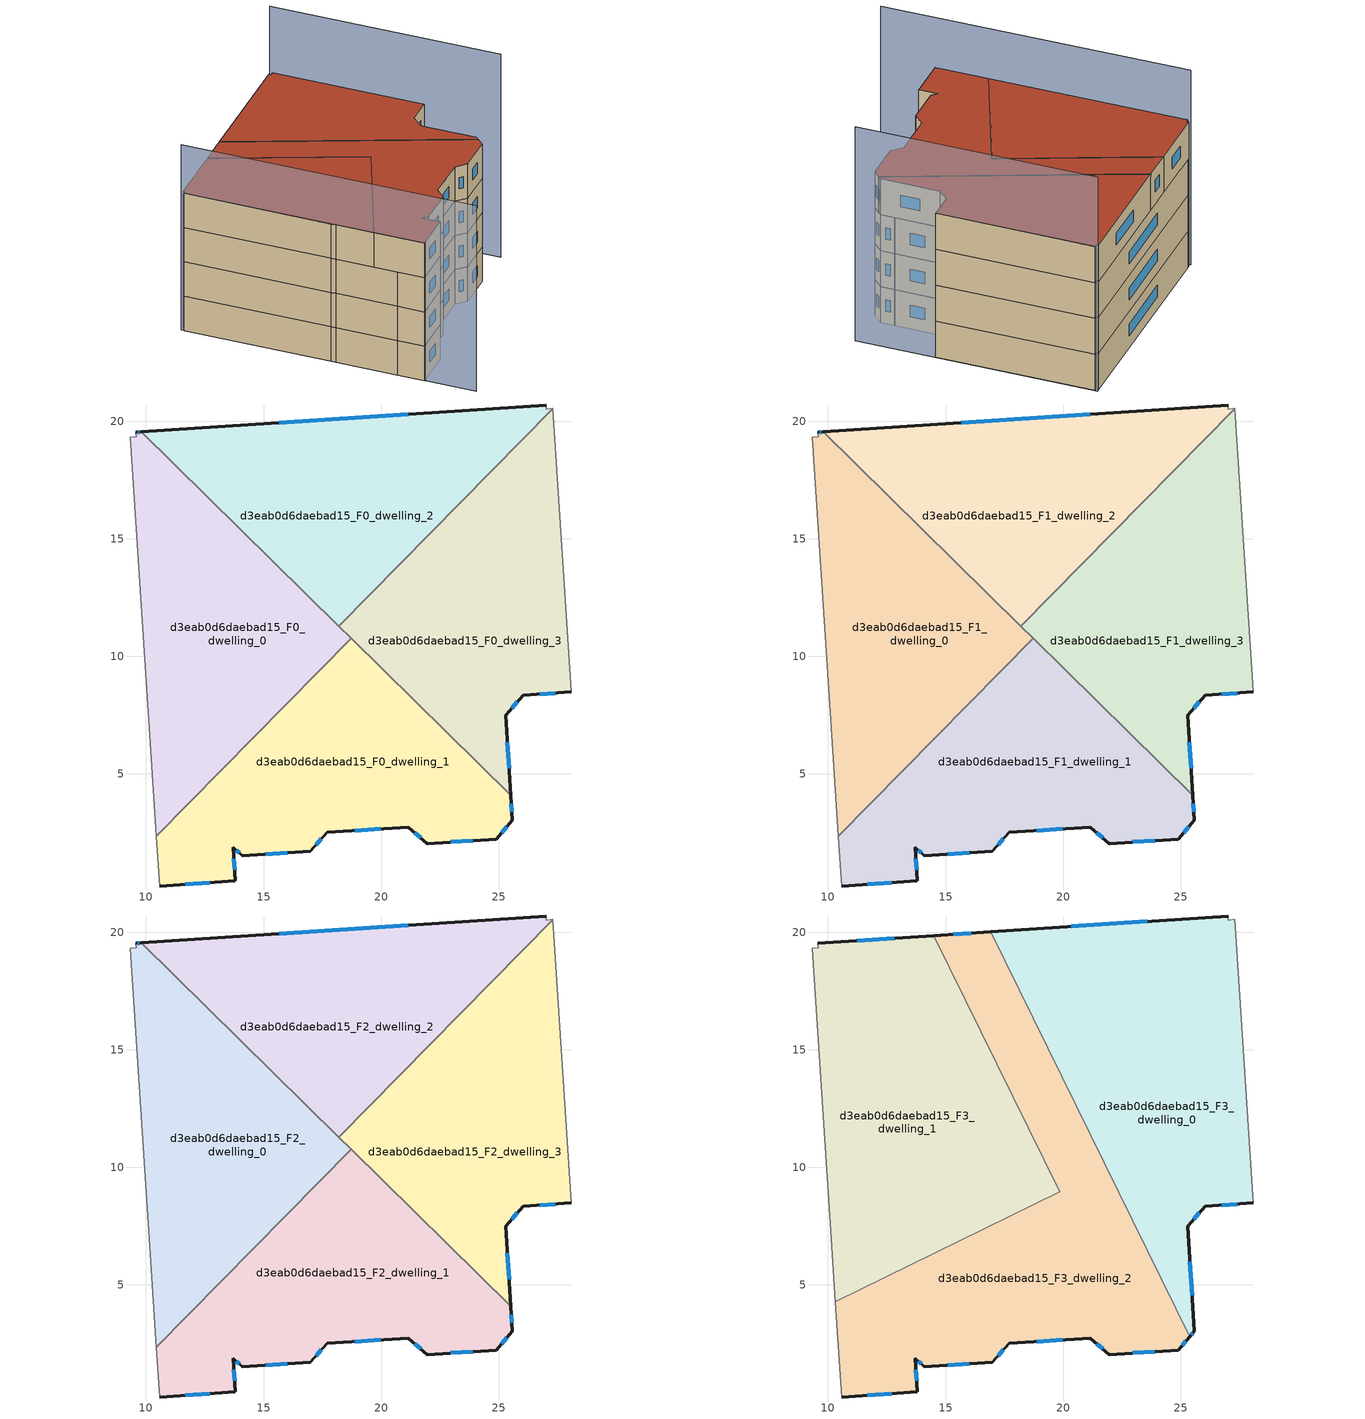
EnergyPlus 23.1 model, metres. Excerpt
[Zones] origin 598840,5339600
d3eab0d6daebad15_F0_dwelling_0
 floor ground (EU_floor_Construction): 18.72,10.77 10.44,2.35 10.12,7.3 10.09,7.62 9.32,19.32 9.58,19.35 9.57,19.53 9.8,19.54 z0
 wall outside (EU_wall_Construction): 9.8,19.54 9.57,19.53 z0:3
 wall adiabatic (EU_wall_Construction): 9.57,19.53 9.58,19.35 9.32,19.32 10.09,7.62 10.12,7.3 10.44,2.35 z0:3
 wall to d3eab0d6daebad15_F0_dwelling_1 (EU_wall_Construction): 10.44,2.35 18.72,10.77 z0:3
 wall to d3eab0d6daebad15_F0_dwelling_2 (EU_wall_Construction): 18.21,11.28 9.8,19.54 z0:3
 wall to d3eab0d6daebad15_F0_dwelling_3 (EU_wall_Construction): 18.72,10.77 18.21,11.28 z0:3
 window (EU_Window_Construction): 9.72,19.54 9.65,19.53 z1.02:1.98
d3eab0d6daebad15_F0_dwelling_1
 floor ground (EU_floor_Construction): 25.52,4.09 25.59,3.03 24.9,2.23 21.96,2.03 21.16,2.73 17.7,2.51 16.99,1.71 14.1,1.52 13.7,1.87 13.8,0.44 10.58,0.23 10.44,2.35 18.72,10.77 z0
 wall outside (EU_wall_Construction): 10.58,0.23 13.8,0.44 13.7,1.87 14.1,1.52 16.99,1.71 17.7,2.51 21.16,2.73 21.96,2.03 24.9,2.23 25.59,3.03 25.52,4.09 z0:3
 wall adiabatic (EU_wall_Construction): 10.44,2.35 10.58,0.23 z0:3
 wall to d3eab0d6daebad15_F0_dwelling_3 (EU_wall_Construction): 25.52,4.09 18.72,10.77 z0:3
 window (EU_Window_Construction): 22.96,2.1 23.9,2.16 / 21.43,2.49 21.69,2.27 / 18.88,2.58 19.98,2.66 / 17.24,1.98 17.46,2.24 / 15.08,1.58 16.01,1.64 / 13.84,1.75 13.96,1.64 / 13.77,0.93 13.74,1.39 / 11.68,0.3 12.7,0.37 / 25.57,3.39 25.54,3.73 / 25.13,2.5 25.35,2.75 z1.02:1.98
d3eab0d6daebad15_F0_dwelling_2
 floor ground (EU_floor_Construction): 27.3,20.54 27.3,20.52 18.21,11.28 9.8,19.54 27.03,20.69 27.03,20.51 z0
 wall outside (EU_wall_Construction): 27.03,20.69 9.8,19.54 z0:3
 wall to d3eab0d6daebad15_F0_dwelling_3 (EU_wall_Construction): 18.21,11.28 27.3,20.52 z0:3
 wall adiabatic (EU_wall_Construction): 27.3,20.52 27.3,20.54 27.03,20.51 27.03,20.69 z0:3
 window (EU_Window_Construction): 21.16,20.3 15.66,19.93 z1.02:1.98
d3eab0d6daebad15_F0_dwelling_3
 floor ground (EU_floor_Construction): 27.3,20.52 28.1,8.48 26.05,8.34 25.29,7.49 25.52,4.09 18.21,11.28 z0
 wall outside (EU_wall_Construction): 25.52,4.09 25.29,7.49 26.05,8.34 28.1,8.48 z0:3
 wall adiabatic (EU_wall_Construction): 28.1,8.48 27.3,20.52 z0:3
 window (EU_Window_Construction): 25.44,5.24 25.37,6.33 / 26.75,8.39 27.4,8.43 / 25.55,7.78 25.79,8.05 z1.02:1.98
d3eab0d6daebad15_F1_dwelling_0
 floor to d3eab0d6daebad15_F0_dwelling_0 (EU_floor_Construction): 18.72,10.77 10.44,2.35 10.12,7.3 10.09,7.62 9.32,19.32 9.58,19.35 9.57,19.53 9.8,19.54 z3
 wall outside (EU_wall_Construction): 9.8,19.54 9.57,19.53 z3:6
 wall adiabatic (EU_wall_Construction): 9.57,19.53 9.58,19.35 9.32,19.32 10.09,7.62 10.12,7.3 10.44,2.35 z3:6
 wall to d3eab0d6daebad15_F1_dwelling_1 (EU_wall_Construction): 10.44,2.35 18.72,10.77 z3:6
 wall to d3eab0d6daebad15_F1_dwelling_2 (EU_wall_Construction): 18.21,11.28 9.8,19.54 z3:6
 wall to d3eab0d6daebad15_F1_dwelling_3 (EU_wall_Construction): 18.72,10.77 18.21,11.28 z3:6
 window (EU_Window_Construction): 9.72,19.54 9.65,19.53 z4.02:4.98
d3eab0d6daebad15_F1_dwelling_1
 floor to d3eab0d6daebad15_F0_dwelling_1 (EU_floor_Construction): 25.52,4.09 25.59,3.03 24.9,2.23 21.96,2.03 21.16,2.73 17.7,2.51 16.99,1.71 14.1,1.52 13.7,1.87 13.8,0.44 10.58,0.23 10.44,2.35 18.72,10.77 z3
 wall outside (EU_wall_Construction): 10.58,0.23 13.8,0.44 13.7,1.87 14.1,1.52 16.99,1.71 17.7,2.51 21.16,2.73 21.96,2.03 24.9,2.23 25.59,3.03 25.52,4.09 z3:6
 wall adiabatic (EU_wall_Construction): 10.44,2.35 10.58,0.23 z3:6
 wall to d3eab0d6daebad15_F1_dwelling_3 (EU_wall_Construction): 25.52,4.09 18.72,10.77 z3:6
 window (EU_Window_Construction): 22.96,2.1 23.9,2.16 / 21.43,2.49 21.69,2.27 / 18.88,2.58 19.98,2.66 / 17.24,1.98 17.46,2.24 / 15.08,1.58 16.01,1.64 / 13.84,1.75 13.96,1.64 / 13.77,0.93 13.74,1.39 / 11.68,0.3 12.7,0.37 / 25.57,3.39 25.54,3.73 / 25.13,2.5 25.35,2.75 z4.02:4.98
d3eab0d6daebad15_F1_dwelling_2
 floor to d3eab0d6daebad15_F0_dwelling_2 (EU_floor_Construction): 27.3,20.54 27.3,20.52 18.21,11.28 9.8,19.54 27.03,20.69 27.03,20.51 z3
 wall outside (EU_wall_Construction): 27.03,20.69 9.8,19.54 z3:6
 wall to d3eab0d6daebad15_F1_dwelling_3 (EU_wall_Construction): 18.21,11.28 27.3,20.52 z3:6
 wall adiabatic (EU_wall_Construction): 27.3,20.52 27.3,20.54 27.03,20.51 27.03,20.69 z3:6
 window (EU_Window_Construction): 21.16,20.3 15.66,19.93 z4.02:4.98
d3eab0d6daebad15_F1_dwelling_3
 floor to d3eab0d6daebad15_F0_dwelling_3 (EU_floor_Construction): 27.3,20.52 28.1,8.48 26.05,8.34 25.29,7.49 25.52,4.09 18.21,11.28 z3
 wall outside (EU_wall_Construction): 25.52,4.09 25.29,7.49 26.05,8.34 28.1,8.48 z3:6
 wall adiabatic (EU_wall_Construction): 28.1,8.48 27.3,20.52 z3:6
 window (EU_Window_Construction): 25.44,5.24 25.37,6.33 / 26.75,8.39 27.4,8.43 / 25.55,7.78 25.79,8.05 z4.02:4.98
d3eab0d6daebad15_F2_dwelling_0
 floor to d3eab0d6daebad15_F1_dwelling_0 (EU_floor_Construction): 18.72,10.77 10.44,2.35 10.12,7.3 10.09,7.62 9.32,19.32 9.58,19.35 9.57,19.53 9.8,19.54 z6
 wall outside (EU_wall_Construction): 9.8,19.54 9.57,19.53 z6:9
 wall adiabatic (EU_wall_Construction): 9.57,19.53 9.58,19.35 9.32,19.32 10.09,7.62 10.12,7.3 10.44,2.35 z6:9
 wall to d3eab0d6daebad15_F2_dwelling_1 (EU_wall_Construction): 10.44,2.35 18.72,10.77 z6:9
 wall to d3eab0d6daebad15_F2_dwelling_2 (EU_wall_Construction): 18.21,11.28 9.8,19.54 z6:9
 wall to d3eab0d6daebad15_F2_dwelling_3 (EU_wall_Construction): 18.72,10.77 18.21,11.28 z6:9
 window (EU_Window_Construction): 9.72,19.54 9.65,19.53 z7.02:7.98
d3eab0d6daebad15_F2_dwelling_1
 floor to d3eab0d6daebad15_F1_dwelling_1 (EU_floor_Construction): 25.52,4.09 25.59,3.03 24.9,2.23 21.96,2.03 21.16,2.73 17.7,2.51 16.99,1.71 14.1,1.52 13.7,1.87 13.8,0.44 10.58,0.23 10.44,2.35 18.72,10.77 z6
 wall outside (EU_wall_Construction): 10.58,0.23 13.8,0.44 13.7,1.87 14.1,1.52 16.99,1.71 17.7,2.51 21.16,2.73 21.96,2.03 24.9,2.23 25.59,3.03 25.52,4.09 z6:9
 wall adiabatic (EU_wall_Construction): 10.44,2.35 10.58,0.23 z6:9
 wall to d3eab0d6daebad15_F2_dwelling_3 (EU_wall_Construction): 25.52,4.09 18.72,10.77 z6:9
 window (EU_Window_Construction): 22.96,2.1 23.9,2.16 / 21.43,2.49 21.69,2.27 / 18.88,2.58 19.98,2.66 / 17.24,1.98 17.46,2.24 / 15.08,1.58 16.01,1.64 / 13.84,1.75 13.96,1.64 / 13.77,0.93 13.74,1.39 / 11.68,0.3 12.7,0.37 / 25.57,3.39 25.54,3.73 / 25.13,2.5 25.35,2.75 z7.02:7.98
d3eab0d6daebad15_F2_dwelling_2
 floor to d3eab0d6daebad15_F1_dwelling_2 (EU_floor_Construction): 27.3,20.54 27.3,20.52 18.21,11.28 9.8,19.54 27.03,20.69 27.03,20.51 z6
 wall outside (EU_wall_Construction): 27.03,20.69 9.8,19.54 z6:9
 wall to d3eab0d6daebad15_F2_dwelling_3 (EU_wall_Construction): 18.21,11.28 27.3,20.52 z6:9
 wall adiabatic (EU_wall_Construction): 27.3,20.52 27.3,20.54 27.03,20.51 27.03,20.69 z6:9
 window (EU_Window_Construction): 21.16,20.3 15.66,19.93 z7.02:7.98
 ceiling adiabatic (EU_roof_Construction): 18.21,11.28 18.54,11.62 14.49,19.86 16.92,20.02 9.8,19.54 z9
d3eab0d6daebad15_F2_dwelling_3
 floor to d3eab0d6daebad15_F1_dwelling_3 (EU_floor_Construction): 27.3,20.52 28.1,8.48 26.05,8.34 25.29,7.49 25.52,4.09 18.21,11.28 z6
 wall outside (EU_wall_Construction): 25.52,4.09 25.29,7.49 26.05,8.34 28.1,8.48 z6:9
 wall adiabatic (EU_wall_Construction): 28.1,8.48 27.3,20.52 z6:9
 window (EU_Window_Construction): 25.44,5.24 25.37,6.33 / 26.75,8.39 27.4,8.43 / 25.55,7.78 25.79,8.05 z7.02:7.98
d3eab0d6daebad15_F3_dwelling_0
 floor to d3eab0d6daebad15_F2_dwelling_3 (EU_floor_Construction): 27.3,20.52 28.1,8.48 26.05,8.34 25.29,7.49 25.52,4.09 24.04,5.55 20.21,13.32 z9
 floor to d3eab0d6daebad15_F2_dwelling_2 (EU_floor_Construction): 27.3,20.54 27.3,20.52 20.21,13.32 16.92,20.02 27.03,20.69 27.03,20.51 z9
 floor to d3eab0d6daebad15_F2_dwelling_1 (EU_floor_Construction): 25.52,4.09 25.59,3.03 25.39,2.79 24.04,5.55 z9
 wall outside (EU_wall_Construction): 25.39,2.79 25.59,3.03 25.29,7.49 26.05,8.34 28.1,8.48 / 27.03,20.69 16.92,20.02 z9:12
 wall adiabatic (EU_wall_Construction): 28.1,8.48 27.3,20.54 27.03,20.51 27.03,20.69 z9:12
 wall to d3eab0d6daebad15_F3_dwelling_2 (EU_wall_Construction): 16.92,20.02 25.39,2.79 z9:12
 window (EU_Window_Construction): 26.75,8.39 27.4,8.43 / 25.55,7.78 25.79,8.05 / 25.49,4.55 25.4,5.97 / 25.46,2.87 25.52,2.95 / 23.59,20.46 20.36,20.25 z10.02:10.98
 roof outside (EU_roof_Construction): 25.59,3.03 25.29,7.49 26.05,8.34 28.1,8.48 27.3,20.54 27.03,20.51 27.03,20.69 16.92,20.02 25.39,2.79 z12
d3eab0d6daebad15_F3_dwelling_1
 floor to d3eab0d6daebad15_F2_dwelling_0 (EU_floor_Construction): 18.72,10.77 14.23,6.2 10.32,4.28 10.12,7.3 10.09,7.62 9.32,19.32 9.58,19.35 9.57,19.53 9.8,19.54 z9
 floor to d3eab0d6daebad15_F2_dwelling_1 (EU_floor_Construction): 19.19,10.31 19.85,8.97 14.23,6.2 18.72,10.77 z9
 floor adiabatic (EU_floor_Construction): 14.49,19.86 18.54,11.62 18.21,11.28 9.8,19.54 z9
 floor to d3eab0d6daebad15_F2_dwelling_3 (EU_floor_Construction): 18.54,11.62 19.19,10.31 18.21,11.28 z9
 wall outside (EU_wall_Construction): 14.49,19.86 9.57,19.53 z9:12
 wall adiabatic (EU_wall_Construction): 9.57,19.53 9.58,19.35 9.32,19.32 10.09,7.62 10.12,7.3 10.32,4.28 z9:12
 wall to d3eab0d6daebad15_F3_dwelling_2 (EU_wall_Construction): 10.32,4.28 19.85,8.97 14.49,19.86 z9:12
 window (EU_Window_Construction): 12.82,19.74 11.24,19.64 z10.02:10.98
 roof outside (EU_roof_Construction): 19.85,8.97 14.49,19.86 9.57,19.53 9.58,19.35 9.32,19.32 10.09,7.62 10.12,7.3 10.32,4.28 z12
d3eab0d6daebad15_F3_dwelling_2
 floor to d3eab0d6daebad15_F2_dwelling_1 (EU_floor_Construction): 24.04,5.55 25.39,2.79 24.9,2.23 21.96,2.03 21.16,2.73 17.7,2.51 16.99,1.71 14.1,1.52 13.7,1.87 13.8,0.44 10.58,0.23 10.44,2.35 14.23,6.2 19.85,8.97 19.19,10.31 z9
 floor to d3eab0d6daebad15_F2_dwelling_0 (EU_floor_Construction): 14.23,6.2 10.44,2.35 10.32,4.28 z9
 floor to d3eab0d6daebad15_F2_dwelling_3 (EU_floor_Construction): 20.21,13.32 24.04,5.55 19.19,10.31 18.54,11.62 z9
 floor to d3eab0d6daebad15_F2_dwelling_2 (EU_floor_Construction): 16.92,20.02 20.21,13.32 18.54,11.62 14.49,19.86 z9
 wall outside (EU_wall_Construction): 10.58,0.23 13.8,0.44 13.7,1.87 14.1,1.52 16.99,1.71 17.7,2.51 21.16,2.73 21.96,2.03 24.9,2.23 25.39,2.79 / 16.92,20.02 14.49,19.86 z9:12
 wall adiabatic (EU_wall_Construction): 10.32,4.28 10.58,0.23 z9:12
 window (EU_Window_Construction): 25.06,2.42 25.22,2.6 / 22.96,2.1 23.9,2.16 / 21.43,2.49 21.69,2.27 / 18.88,2.58 19.98,2.66 / 17.24,1.98 17.46,2.24 / 15.08,1.58 16.01,1.64 / 13.84,1.75 13.96,1.64 / 13.77,0.93 13.74,1.39 / 11.68,0.3 12.7,0.37 / 16.09,19.96 15.32,19.91 z10.02:10.98
 roof outside (EU_roof_Construction): 24.9,2.23 25.39,2.79 16.92,20.02 14.49,19.86 19.85,8.97 10.32,4.28 10.58,0.23 13.8,0.44 13.7,1.87 14.1,1.52 16.99,1.71 17.7,2.51 21.16,2.73 21.96,2.03 z12
shading: 9.32,19.56 10.91,-3.86 z0:16.2; 28.5,2.39 27.28,20.73 z0:17.8
[Building]
EU S2 Campaign: North Axis=0; Terrain=City; Solar Distribution=FullExterior
[Site:Location]
Vienna: Latitude=48; Longitude=16.5; Time Zone=1; Elevation=183
[SizingPeriod:WeatherFileDays]
AnnualSizingPeriod: Begin Month=1; Begin Day of Month=1; End Month=12; End Day of Month=31; Day of Week for Start Day=Monday; Use Weather File Daylight Saving Period=No; Use Weather File Rain and Snow Indicators=No
[MATERIAL]
EU_InternalMass_Material: Roughness=MediumRough; Thickness=0.1; Conductivity=1; Density=1800; Specific Heat=900; Thermal Absorptance=0.9; Solar Absorptance=0.7; Visible Absorptance=0.7
[MATERIAL:NOMASS] Roughness=MediumRough; Thermal Absorptance=0.9; Solar Absorptance=0.7; Visible Absorptance=0.7
Name | Thermal Resistance
EU_wall_NoMass | 0.942466
EU_roof_NoMass | 0.551687
EU_floor_NoMass | 0.66527
[WINDOWMATERIAL:SIMPLEGLAZINGSYSTEM]
EU_Window_SimpleGlazing: UFactor=2.03367; Solar Heat Gain Coefficient=0.65; Visible Transmittance=0.65
[CONSTRUCTION]
EU_wall_Construction: EU_wall_NoMass
EU_roof_Construction: EU_roof_NoMass
EU_floor_Construction: EU_floor_NoMass
EU_Window_Construction: EU_Window_SimpleGlazing
EU_InternalMass_Construction: EU_InternalMass_Material
[ZONE] Type=1; Multiplier=1; Ceiling Height=autocalculate; Floor Area=autocalculate; Part of Total Floor Area=Yes
Name | Volume
d3eab0d6daebad15_F0_dwelling_0; d3eab0d6daebad15_F1_dwelling_0; d3eab0d6daebad15_F2_dwelling_0 | 234.105
d3eab0d6daebad15_F3_dwelling_0 | 312.14
d3eab0d6daebad15_F0_dwelling_1; d3eab0d6daebad15_F1_dwelling_1; d3eab0d6daebad15_F2_dwelling_1 | 234.1
d3eab0d6daebad15_F3_dwelling_1 | 312.151
d3eab0d6daebad15_F0_dwelling_2; d3eab0d6daebad15_F1_dwelling_2; d3eab0d6daebad15_F2_dwelling_2 | 234.106
d3eab0d6daebad15_F3_dwelling_2 | 312.135
d3eab0d6daebad15_F0_dwelling_3; d3eab0d6daebad15_F1_dwelling_3; d3eab0d6daebad15_F2_dwelling_3 | 234.112
[INTERNALMASS] Construction=EU_InternalMass_Construction
Name | Zone or ZoneList | Surface Area
d3eab0d6daebad15_F0_dwelling_0_EU_InternalMass | d3eab0d6daebad15_F0_dwelling_0 | 78.0345
d3eab0d6daebad15_F0_dwelling_1_EU_InternalMass | d3eab0d6daebad15_F0_dwelling_1 | 78.0335
d3eab0d6daebad15_F0_dwelling_2_EU_InternalMass | d3eab0d6daebad15_F0_dwelling_2 | 78.0352
d3eab0d6daebad15_F0_dwelling_3_EU_InternalMass | d3eab0d6daebad15_F0_dwelling_3 | 78.0369
d3eab0d6daebad15_F1_dwelling_0_EU_InternalMass | d3eab0d6daebad15_F1_dwelling_0 | 78.0345
d3eab0d6daebad15_F1_dwelling_1_EU_InternalMass | d3eab0d6daebad15_F1_dwelling_1 | 78.0335
d3eab0d6daebad15_F1_dwelling_2_EU_InternalMass | d3eab0d6daebad15_F1_dwelling_2 | 78.0352
d3eab0d6daebad15_F1_dwelling_3_EU_InternalMass | d3eab0d6daebad15_F1_dwelling_3 | 78.0369
d3eab0d6daebad15_F2_dwelling_0_EU_InternalMass | d3eab0d6daebad15_F2_dwelling_0 | 78.0345
d3eab0d6daebad15_F2_dwelling_1_EU_InternalMass | d3eab0d6daebad15_F2_dwelling_1 | 78.0335
d3eab0d6daebad15_F2_dwelling_2_EU_InternalMass | d3eab0d6daebad15_F2_dwelling_2 | 78.0352
d3eab0d6daebad15_F2_dwelling_3_EU_InternalMass | d3eab0d6daebad15_F2_dwelling_3 | 78.0369
d3eab0d6daebad15_F3_dwelling_0_EU_InternalMass | d3eab0d6daebad15_F3_dwelling_0 | 104.048
d3eab0d6daebad15_F3_dwelling_1_EU_InternalMass | d3eab0d6daebad15_F3_dwelling_1 | 104.048
d3eab0d6daebad15_F3_dwelling_2_EU_InternalMass | d3eab0d6daebad15_F3_dwelling_2 | 104.045
[OTHEREQUIPMENT] Fuel Type=Electricity; Design Level Calculation Method=Watts/Area; Power per Zone Floor Area=1; Fraction Latent=0; Fraction Radiant=0; Fraction Lost=0; Carbon Dioxide Generation Rate=0; EndUse Subcategory=EU_Step8_InternalGains
Name | Zone or ZoneList or Space or SpaceList | Schedule
EU_Step8_InternalGain_d3eab0d6daebad15_F0_dwelling_0_f000 | d3eab0d6daebad15_F0_dwelling_0 | EU_Step8_GainSchedule_d3eab0d6daebad15_F0_dwelling_0_f000
EU_Step8_InternalGain_d3eab0d6daebad15_F0_dwelling_1_f000 | d3eab0d6daebad15_F0_dwelling_1 | EU_Step8_GainSchedule_d3eab0d6daebad15_F0_dwelling_1_f000
EU_Step8_InternalGain_d3eab0d6daebad15_F0_dwelling_2_f000 | d3eab0d6daebad15_F0_dwelling_2 | EU_Step8_GainSchedule_d3eab0d6daebad15_F0_dwelling_2_f000
EU_Step8_InternalGain_d3eab0d6daebad15_F0_dwelling_3_f000 | d3eab0d6daebad15_F0_dwelling_3 | EU_Step8_GainSchedule_d3eab0d6daebad15_F0_dwelling_3_f000
EU_Step8_InternalGain_d3eab0d6daebad15_F1_dwelling_0_f000 | d3eab0d6daebad15_F1_dwelling_0 | EU_Step8_GainSchedule_d3eab0d6daebad15_F1_dwelling_0_f000
EU_Step8_InternalGain_d3eab0d6daebad15_F1_dwelling_1_f000 | d3eab0d6daebad15_F1_dwelling_1 | EU_Step8_GainSchedule_d3eab0d6daebad15_F1_dwelling_1_f000
EU_Step8_InternalGain_d3eab0d6daebad15_F1_dwelling_2_f000 | d3eab0d6daebad15_F1_dwelling_2 | EU_Step8_GainSchedule_d3eab0d6daebad15_F1_dwelling_2_f000
EU_Step8_InternalGain_d3eab0d6daebad15_F1_dwelling_3_f000 | d3eab0d6daebad15_F1_dwelling_3 | EU_Step8_GainSchedule_d3eab0d6daebad15_F1_dwelling_3_f000
EU_Step8_InternalGain_d3eab0d6daebad15_F2_dwelling_0_f000 | d3eab0d6daebad15_F2_dwelling_0 | EU_Step8_GainSchedule_d3eab0d6daebad15_F2_dwelling_0_f000
EU_Step8_InternalGain_d3eab0d6daebad15_F2_dwelling_1_f000 | d3eab0d6daebad15_F2_dwelling_1 | EU_Step8_GainSchedule_d3eab0d6daebad15_F2_dwelling_1_f000
EU_Step8_InternalGain_d3eab0d6daebad15_F2_dwelling_2_f000 | d3eab0d6daebad15_F2_dwelling_2 | EU_Step8_GainSchedule_d3eab0d6daebad15_F2_dwelling_2_f000
EU_Step8_InternalGain_d3eab0d6daebad15_F2_dwelling_3_f000 | d3eab0d6daebad15_F2_dwelling_3 | EU_Step8_GainSchedule_d3eab0d6daebad15_F2_dwelling_3_f000
EU_Step8_InternalGain_d3eab0d6daebad15_F3_dwelling_0_f000 | d3eab0d6daebad15_F3_dwelling_0 | EU_Step8_GainSchedule_d3eab0d6daebad15_F3_dwelling_0_f000
EU_Step8_InternalGain_d3eab0d6daebad15_F3_dwelling_1_f000 | d3eab0d6daebad15_F3_dwelling_1 | EU_Step8_GainSchedule_d3eab0d6daebad15_F3_dwelling_1_f000
EU_Step8_InternalGain_d3eab0d6daebad15_F3_dwelling_2_f000 | d3eab0d6daebad15_F3_dwelling_2 | EU_Step8_GainSchedule_d3eab0d6daebad15_F3_dwelling_2_f000
[ZONEVENTILATION:DESIGNFLOWRATE] Schedule=EU_AlwaysOn; Design Flow Rate Calculation Method=AirChanges/Hour; Air Changes per Hour=0.530523; Ventilation Type=Natural; Fan Pressure Rise=0; Fan Total Efficiency=1; Constant Term Coefficient=1; Temperature Term Coefficient=0; Velocity Term Coefficient=0; Velocity Squared Term Coefficient=0; Minimum Indoor Temperature=-100; Maximum Indoor Temperature=100; Delta Temperature=-100; Minimum Outdoor Temperature=-100; Maximum Outdoor Temperature=100; Maximum Wind Speed=40
Name | Zone or ZoneList or Space or SpaceList
EU_ConstantAir_d3eab0d6daebad15_F0_dwelling_0 | d3eab0d6daebad15_F0_dwelling_0
EU_ConstantAir_d3eab0d6daebad15_F0_dwelling_1 | d3eab0d6daebad15_F0_dwelling_1
EU_ConstantAir_d3eab0d6daebad15_F0_dwelling_2 | d3eab0d6daebad15_F0_dwelling_2
EU_ConstantAir_d3eab0d6daebad15_F0_dwelling_3 | d3eab0d6daebad15_F0_dwelling_3
EU_ConstantAir_d3eab0d6daebad15_F1_dwelling_0 | d3eab0d6daebad15_F1_dwelling_0
EU_ConstantAir_d3eab0d6daebad15_F1_dwelling_1 | d3eab0d6daebad15_F1_dwelling_1
EU_ConstantAir_d3eab0d6daebad15_F1_dwelling_2 | d3eab0d6daebad15_F1_dwelling_2
EU_ConstantAir_d3eab0d6daebad15_F1_dwelling_3 | d3eab0d6daebad15_F1_dwelling_3
EU_ConstantAir_d3eab0d6daebad15_F2_dwelling_0 | d3eab0d6daebad15_F2_dwelling_0
EU_ConstantAir_d3eab0d6daebad15_F2_dwelling_1 | d3eab0d6daebad15_F2_dwelling_1
EU_ConstantAir_d3eab0d6daebad15_F2_dwelling_2 | d3eab0d6daebad15_F2_dwelling_2
EU_ConstantAir_d3eab0d6daebad15_F2_dwelling_3 | d3eab0d6daebad15_F2_dwelling_3
EU_ConstantAir_d3eab0d6daebad15_F3_dwelling_0 | d3eab0d6daebad15_F3_dwelling_0
EU_ConstantAir_d3eab0d6daebad15_F3_dwelling_1 | d3eab0d6daebad15_F3_dwelling_1
EU_ConstantAir_d3eab0d6daebad15_F3_dwelling_2 | d3eab0d6daebad15_F3_dwelling_2
[HVACTEMPLATE:THERMOSTAT] Constant Heating Setpoint=20; Constant Cooling Setpoint=50
EU_HeatOnly_d3eab0d6daebad15_F0_dwelling_0; EU_HeatOnly_d3eab0d6daebad15_F0_dwelling_1; EU_HeatOnly_d3eab0d6daebad15_F0_dwelling_2; EU_HeatOnly_d3eab0d6daebad15_F0_dwelling_3; EU_HeatOnly_d3eab0d6daebad15_F1_dwelling_0; EU_HeatOnly_d3eab0d6daebad15_F1_dwelling_1; EU_HeatOnly_d3eab0d6daebad15_F1_dwelling_2; EU_HeatOnly_d3eab0d6daebad15_F1_dwelling_3; EU_HeatOnly_d3eab0d6daebad15_F2_dwelling_0; EU_HeatOnly_d3eab0d6daebad15_F2_dwelling_1; EU_HeatOnly_d3eab0d6daebad15_F2_dwelling_2; EU_HeatOnly_d3eab0d6daebad15_F2_dwelling_3; EU_HeatOnly_d3eab0d6daebad15_F3_dwelling_0; EU_HeatOnly_d3eab0d6daebad15_F3_dwelling_1; EU_HeatOnly_d3eab0d6daebad15_F3_dwelling_2
[HVACTEMPLATE:ZONE:IDEALLOADSAIRSYSTEM] System Availability Schedule=EU_AlwaysOn; Maximum Heating Supply Air Temperature=50; Minimum Cooling Supply Air Temperature=13; Maximum Heating Supply Air Humidity Ratio=0.0156; Minimum Cooling Supply Air Humidity Ratio=0.0077; Heating Limit=NoLimit; Cooling Limit=NoLimit; Heating Availability Schedule=EU_AlwaysOn; Cooling Availability Schedule=EU_CoolingOff; Dehumidification Control Type=ConstantSensibleHeatRatio; Cooling Sensible Heat Ratio=0.7; Dehumidification Setpoint=60; Humidification Control Type=None; Humidification Setpoint=30; Outdoor Air Method=None; Outdoor Air Flow Rate per Person=0.00944; Outdoor Air Flow Rate per Zone Floor Area=0; Outdoor Air Flow Rate per Zone=0; Demand Controlled Ventilation Type=None; Outdoor Air Economizer Type=NoEconomizer; Heat Recovery Type=None; Sensible Heat Recovery Effectiveness=0.7; Latent Heat Recovery Effectiveness=0.65
Name | Template Thermostat
d3eab0d6daebad15_F0_dwelling_0 | EU_HeatOnly_d3eab0d6daebad15_F0_dwelling_0
d3eab0d6daebad15_F0_dwelling_1 | EU_HeatOnly_d3eab0d6daebad15_F0_dwelling_1
d3eab0d6daebad15_F0_dwelling_2 | EU_HeatOnly_d3eab0d6daebad15_F0_dwelling_2
d3eab0d6daebad15_F0_dwelling_3 | EU_HeatOnly_d3eab0d6daebad15_F0_dwelling_3
d3eab0d6daebad15_F1_dwelling_0 | EU_HeatOnly_d3eab0d6daebad15_F1_dwelling_0
d3eab0d6daebad15_F1_dwelling_1 | EU_HeatOnly_d3eab0d6daebad15_F1_dwelling_1
d3eab0d6daebad15_F1_dwelling_2 | EU_HeatOnly_d3eab0d6daebad15_F1_dwelling_2
d3eab0d6daebad15_F1_dwelling_3 | EU_HeatOnly_d3eab0d6daebad15_F1_dwelling_3
d3eab0d6daebad15_F2_dwelling_0 | EU_HeatOnly_d3eab0d6daebad15_F2_dwelling_0
d3eab0d6daebad15_F2_dwelling_1 | EU_HeatOnly_d3eab0d6daebad15_F2_dwelling_1
d3eab0d6daebad15_F2_dwelling_2 | EU_HeatOnly_d3eab0d6daebad15_F2_dwelling_2
d3eab0d6daebad15_F2_dwelling_3 | EU_HeatOnly_d3eab0d6daebad15_F2_dwelling_3
d3eab0d6daebad15_F3_dwelling_0 | EU_HeatOnly_d3eab0d6daebad15_F3_dwelling_0
d3eab0d6daebad15_F3_dwelling_1 | EU_HeatOnly_d3eab0d6daebad15_F3_dwelling_1
d3eab0d6daebad15_F3_dwelling_2 | EU_HeatOnly_d3eab0d6daebad15_F3_dwelling_2
[SIZING:ZONE] Zone Cooling Design Supply Air Temperature Input Method=SupplyAirTemperature; Zone Cooling Design Supply Air Temperature=13; Zone Heating Design Supply Air Temperature Input Method=SupplyAirTemperature; Zone Heating Design Supply Air Temperature=50; Zone Cooling Design Supply Air Humidity Ratio=0.008; Zone Heating Design Supply Air Humidity Ratio=0.008; Cooling Design Air Flow Method=DesignDay; Cooling Design Air Flow Rate=0; Cooling Minimum Air Flow per Zone Floor Area=0.000762; Cooling Minimum Air Flow=0; Cooling Minimum Air Flow Fraction=0.2; Heating Design Air Flow Method=DesignDay; Heating Design Air Flow Rate=0; Heating Maximum Air Flow per Zone Floor Area=0.002032; Heating Maximum Air Flow=0.141576; Heating Maximum Air Flow Fraction=0.3; Account for Dedicated Outdoor Air System=No; Dedicated Outdoor Air System Control Strategy=NeutralSupplyAir; Dedicated Outdoor Air Low Setpoint Temperature for Design=autosize; Dedicated Outdoor Air High Setpoint Temperature for Design=autosize; Zone Load Sizing Method=Sensible Load Only No Latent Load; Zone Latent Cooling Design Supply Air Humidity Ratio Input Method=HumidityRatioDifference; Zone Cooling Design Supply Air Humidity Ratio Difference=0.005; Zone Latent Heating Design Supply Air Humidity Ratio Input Method=HumidityRatioDifference; Zone Humidification Design Supply Air Humidity Ratio Difference=0.005
d3eab0d6daebad15_F0_dwelling_0; d3eab0d6daebad15_F0_dwelling_1; d3eab0d6daebad15_F0_dwelling_2; d3eab0d6daebad15_F0_dwelling_3; d3eab0d6daebad15_F1_dwelling_0; d3eab0d6daebad15_F1_dwelling_1; d3eab0d6daebad15_F1_dwelling_2; d3eab0d6daebad15_F1_dwelling_3; d3eab0d6daebad15_F2_dwelling_0; d3eab0d6daebad15_F2_dwelling_1; d3eab0d6daebad15_F2_dwelling_2; d3eab0d6daebad15_F2_dwelling_3; d3eab0d6daebad15_F3_dwelling_0; d3eab0d6daebad15_F3_dwelling_1; d3eab0d6daebad15_F3_dwelling_2
[SCHEDULE:CONSTANT]
Name | Hourly Value
EU_AlwaysOn | 1
EU_CoolingOff | 0
[SCHEDULE:FILE] Column Number=1; Rows to Skip at Top=0; Number of Hours of Data=8760; Column Separator=Comma; Interpolate to Timestep=No; Minutes per Item=60; Adjust Schedule for Daylight Savings=Yes
Name | File
EU_Step8_GainSchedule_d3eab0d6daebad15_F0_dwelling_0_f000 | ../../schedules/d3eab0d6daebad15/d3eab0d6daebad15_F0_dwelling_0_f000_gain.csv
EU_Step8_GainSchedule_d3eab0d6daebad15_F0_dwelling_1_f000 | ../../schedules/d3eab0d6daebad15/d3eab0d6daebad15_F0_dwelling_1_f000_gain.csv
EU_Step8_GainSchedule_d3eab0d6daebad15_F0_dwelling_2_f000 | ../../schedules/d3eab0d6daebad15/d3eab0d6daebad15_F0_dwelling_2_f000_gain.csv
EU_Step8_GainSchedule_d3eab0d6daebad15_F0_dwelling_3_f000 | ../../schedules/d3eab0d6daebad15/d3eab0d6daebad15_F0_dwelling_3_f000_gain.csv
EU_Step8_GainSchedule_d3eab0d6daebad15_F1_dwelling_0_f000 | ../../schedules/d3eab0d6daebad15/d3eab0d6daebad15_F1_dwelling_0_f000_gain.csv
EU_Step8_GainSchedule_d3eab0d6daebad15_F1_dwelling_1_f000 | ../../schedules/d3eab0d6daebad15/d3eab0d6daebad15_F1_dwelling_1_f000_gain.csv
EU_Step8_GainSchedule_d3eab0d6daebad15_F1_dwelling_2_f000 | ../../schedules/d3eab0d6daebad15/d3eab0d6daebad15_F1_dwelling_2_f000_gain.csv
EU_Step8_GainSchedule_d3eab0d6daebad15_F1_dwelling_3_f000 | ../../schedules/d3eab0d6daebad15/d3eab0d6daebad15_F1_dwelling_3_f000_gain.csv
EU_Step8_GainSchedule_d3eab0d6daebad15_F2_dwelling_0_f000 | ../../schedules/d3eab0d6daebad15/d3eab0d6daebad15_F2_dwelling_0_f000_gain.csv
EU_Step8_GainSchedule_d3eab0d6daebad15_F2_dwelling_1_f000 | ../../schedules/d3eab0d6daebad15/d3eab0d6daebad15_F2_dwelling_1_f000_gain.csv
EU_Step8_GainSchedule_d3eab0d6daebad15_F2_dwelling_2_f000 | ../../schedules/d3eab0d6daebad15/d3eab0d6daebad15_F2_dwelling_2_f000_gain.csv
EU_Step8_GainSchedule_d3eab0d6daebad15_F2_dwelling_3_f000 | ../../schedules/d3eab0d6daebad15/d3eab0d6daebad15_F2_dwelling_3_f000_gain.csv
EU_Step8_GainSchedule_d3eab0d6daebad15_F3_dwelling_0_f000 | ../../schedules/d3eab0d6daebad15/d3eab0d6daebad15_F3_dwelling_0_f000_gain.csv
EU_Step8_GainSchedule_d3eab0d6daebad15_F3_dwelling_1_f000 | ../../schedules/d3eab0d6daebad15/d3eab0d6daebad15_F3_dwelling_1_f000_gain.csv
EU_Step8_GainSchedule_d3eab0d6daebad15_F3_dwelling_2_f000 | ../../schedules/d3eab0d6daebad15/d3eab0d6daebad15_F3_dwelling_2_f000_gain.csv
